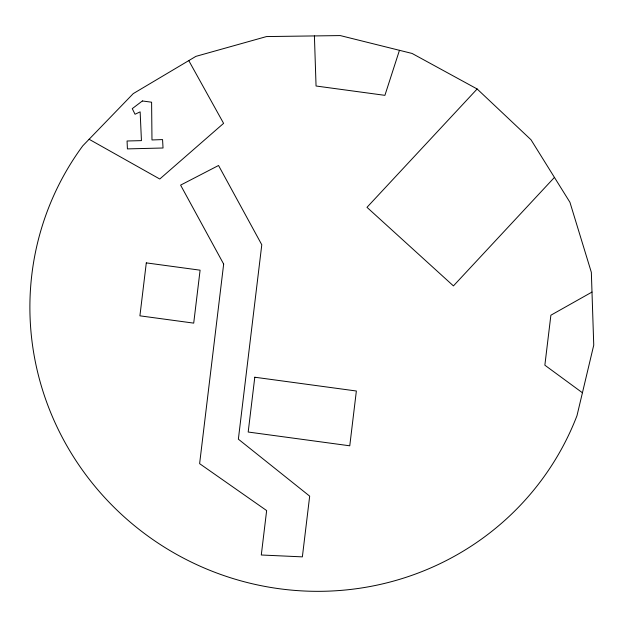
<?xml version="1.0" encoding="UTF-8"?>
<svg xmlns="http://www.w3.org/2000/svg" width="625" height="625" viewBox="0 0 625 625"><rect width="100%" height="100%" fill="white"/><g stroke="black" fill="none" stroke-linecap="round" stroke-linejoin="round"><path stroke-width="0.94" d="M399.453 50.313L384.906 95.344L316.055 86.008L314.406 35.922M477.148 88.984L412.086 53.453L340.242 35.578L266.5 36.57L195.898 56.367L133.242 93.617L82.805 145.789A283.977 277.453 27.3 0 0 179.242 555.859A283.977 277.453 27.3 0 0 576.984 415.68L593.75 345.117L591.344 272.336L569.938 202.289L530.992 139.75L477.148 88.984L366.984 207.328L453.43 285.906L554.438 177.398M592 292.062L550.883 315.211L544.859 365.195L582.43 392.766M89.102 139.266L159.773 179.016L223.594 123.352L188.773 60.602M146.297 262.883L139.914 315.828L193.711 323.125L200.094 270.18L146.297 262.883M223.664 264.078L199.617 463.656L266.641 510.57L261.289 555L302.367 556.867L309.68 496.141L238.367 439.172L261.789 244.773L218.547 165.492L180.602 185.125L223.664 264.078M254.789 377.227L248.188 432.031L349.766 445.805L356.367 391.008L254.789 377.227M142.375 100.961L132.266 108.648L135.047 114.25L140.141 111.859L141.445 140.633L127.062 140.992L127.414 148.898L163.039 148L162.562 139.578L151.977 139.961L151.602 102.211L142.375 100.961"/></g></svg>
